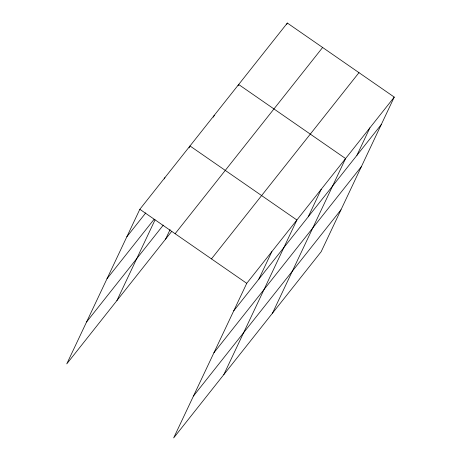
<?xml version="1.0" encoding="UTF-8"?>
<svg xmlns="http://www.w3.org/2000/svg" width="461" height="461" viewBox="0 0 461 461"><rect width="100%" height="100%" fill="white"/><g stroke="black" fill="none" stroke-linecap="round" stroke-linejoin="round"><path stroke-width="0.69" d="M394.253 97.092L246.744 283.325L173.653 437.95L321.161 251.718L394.253 97.092L287.347 23.05L139.839 209.282L66.747 363.908L171.774 231.313M164.312 178.903L164.917 177.623M116.898 300.589L155.057 219.868M189.085 147.883L189.99 145.964L296.896 220.001L223.804 374.632M213.426 117.152L214.33 115.233M165.58 239.132L170.086 229.601M238.066 85.786L238.671 84.507L345.577 158.549L272.486 313.175M286.742 24.329L287.347 23.05M258.823 279.164L271.823 251.666M308.236 216.779L321.236 189.275M356.912 155.322L369.912 127.818M126.838 236.787L145.757 212.901M107.01 278.738L154.083 219.303M86.576 321.957L163.28 225.118M175.117 233.715L322.625 47.483M211.466 258.886L358.975 72.659M233.744 310.823L381.253 124.591M213.916 352.774L361.424 166.548M193.482 395.999L340.99 209.767M139.839 209.282L246.744 283.325"/></g></svg>
